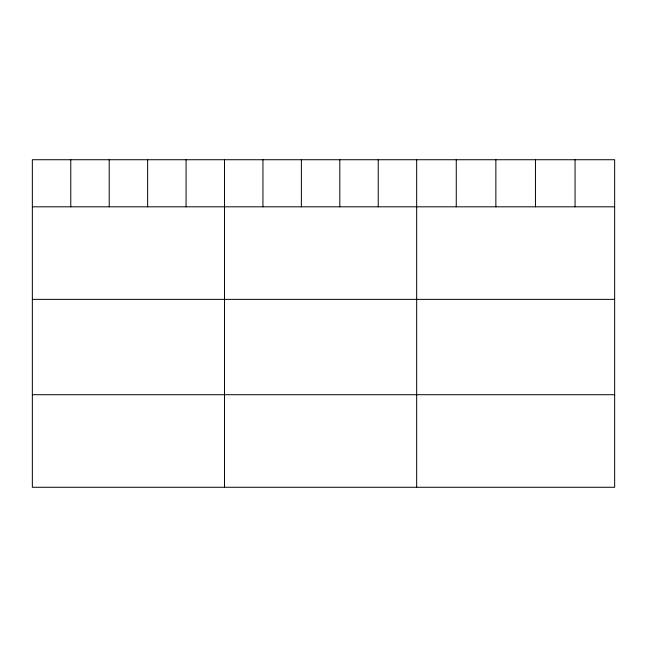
<?xml version="1.0" encoding="UTF-8"?>
<svg xmlns="http://www.w3.org/2000/svg" width="647" height="647" viewBox="0 0 647 647"><rect width="100%" height="100%" fill="white"/><g stroke="black" fill="none" stroke-linecap="round" stroke-linejoin="round"><path stroke-width="0.97" d="M614.65 206.814L614.65 487.272L32.35 487.272L32.35 159.728L614.65 159.728L614.65 206.814L32.35 206.814M32.35 299.367L614.65 299.367M32.35 394.719L614.65 394.719M575.054 159.728L575.054 206.814M535.457 159.728L535.457 206.814M495.861 159.728L495.861 206.814M456.264 159.728L456.264 206.814M416.668 159.728L416.668 487.272M378.236 159.728L378.236 206.814M339.804 159.728L339.804 206.814M301.373 159.728L301.373 206.814M262.941 159.728L262.941 206.814M224.509 159.728L224.509 487.272M186.077 159.728L186.077 206.814M147.645 159.728L147.645 206.814M109.214 159.728L109.214 206.814M70.782 159.728L70.782 206.814"/></g></svg>
